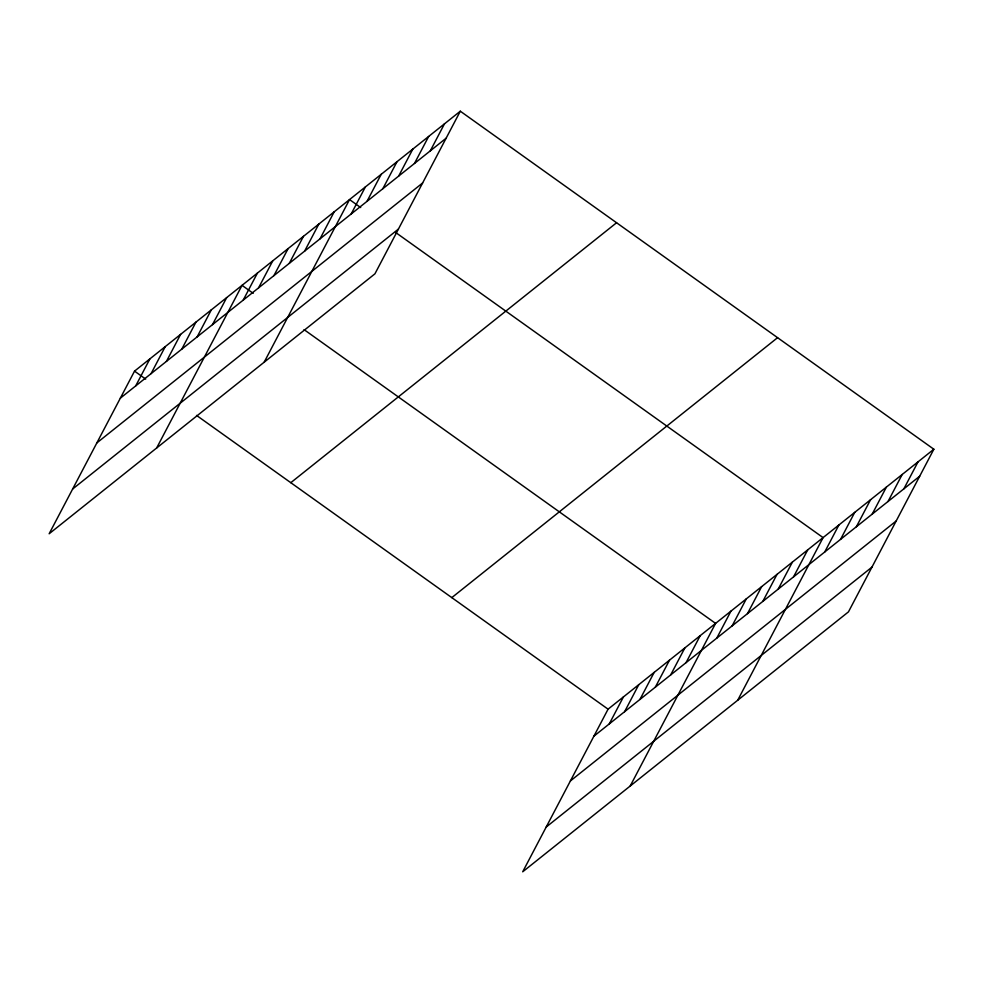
<?xml version="1.0" encoding="UTF-8"?>
<svg xmlns="http://www.w3.org/2000/svg" width="983" height="983" viewBox="0 0 983 983"><rect width="100%" height="100%" fill="white"/><g stroke="black" fill="none" stroke-linecap="round" stroke-linejoin="round"><path stroke-width="1.47" d="M460.302 111.202L134.536 371.132L49.15 533.769L374.928 273.827L460.302 111.202L933.85 449.231L848.464 611.868L522.698 871.798L608.072 709.173L933.85 449.231M135.703 385.901L149.895 358.881M151.063 373.651L165.242 346.63M166.422 361.4L180.602 334.38M181.781 349.137L195.961 322.117M197.141 336.886L211.32 309.866M212.488 324.636L226.68 297.616M156.653 447.99L242.039 285.353L253.196 293.327M243.206 300.122L257.399 273.102M258.566 287.872L272.758 260.851M273.925 275.621L288.117 248.601M289.285 263.358L303.464 236.338M304.644 251.107L318.824 224.087M320.003 238.857L334.183 211.837M264.157 362.211L349.543 199.574L360.7 207.548M351.177 213.975L365.369 186.954M367.003 201.355L381.195 174.323M382.829 188.724L397.009 161.703M398.643 176.104L412.835 149.072M414.47 163.473L428.662 136.453M430.296 150.854L444.488 123.821M609.251 723.943L623.431 696.922M624.61 711.68L638.79 684.66M639.958 699.429L654.15 672.409M655.317 687.178L669.509 660.158M670.676 674.928L684.868 647.895M686.036 662.665L700.228 635.645M630.201 786.019L715.587 623.394L304.054 329.624M716.754 638.164L730.934 611.143M732.114 625.901L746.294 598.88M747.473 613.65L761.653 586.63M762.82 601.399L777.012 574.379M778.18 589.149L792.372 562.116M793.539 576.886L807.731 549.866M737.705 700.24L823.09 537.615L395.436 232.332M824.725 552.004L838.904 524.983M840.551 539.384L854.731 512.364M856.365 526.753L870.557 499.733M872.191 514.134L886.383 487.113M888.018 501.502L902.197 474.482M903.844 488.883L918.024 461.863M120.344 398.164L446.122 138.222M96.85 442.915L422.629 182.973M72.644 489.018L398.422 229.076M290.796 482.69L616.574 222.748M451.811 597.615L777.578 337.685M593.892 736.193L919.658 476.251M570.398 780.944L896.164 521.002M546.192 827.047L871.958 567.117M134.536 371.132L145.693 379.106M196.539 415.404L608.072 709.173"/></g></svg>
